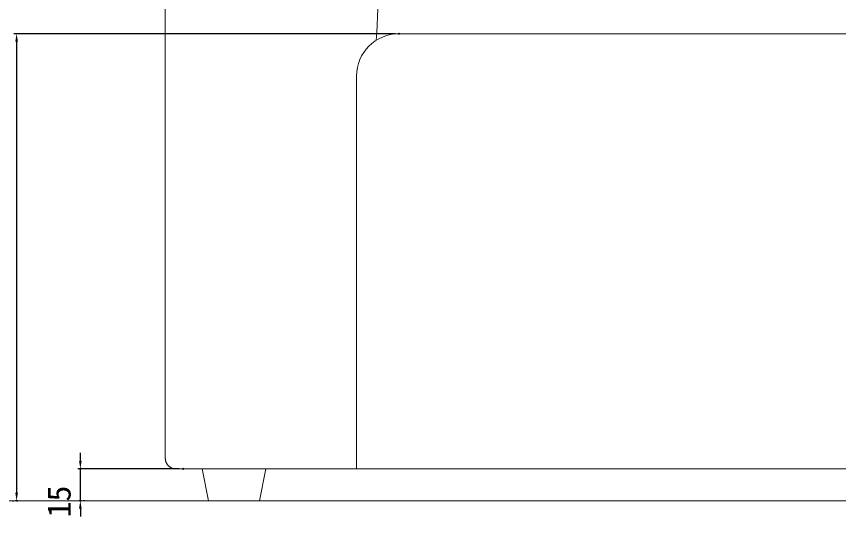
# Model space of a CAD drawing. Units: millimetres, scale not verified. Extents: x -203 to 203, y -143 to 143.
# Drawn here: x -158 to -80.6, y -95.5 to -48.4 of the extents above; entities that cross this region are included whole.
import ezdxf
from ezdxf.enums import TextEntityAlignment as Align

# ---------------------------------------------------------------- set-up
doc = ezdxf.new("R2010")
doc.units = ezdxf.units.MM
doc.header["$LTSCALE"] = 0.5
doc.header["$PDMODE"] = 32
doc.header["$PDSIZE"] = 0.1
doc.layers.add('0-1_DIMENSION_LINES$02_DIMENSI', color=7, linetype='Continuous', lineweight=25)
doc.layers.add('0-3_DIMENSION_LINES$03_LINES', color=7, linetype='Continuous', lineweight=18)
doc.layers.add('0-2_DEFPOINTS', color=7, linetype='Continuous')
doc.styles.add('ＭＳ ゴシック', font='')
doc.styles.get('ＭＳ ゴシック').set_extended_font_data('MS Gothic')

# ---------------------------------------------------------------- blocks, each defined once
blk = doc.blocks.new('D4')
at = {"layer": '0-1_DIMENSION_LINES$02_DIMENSI'}
for p, q in [((175.25, 197), (103.5, 197)), ((104, 195.502), (104, 110.498)), ((103.25, 109), (103.5, 109))]:
    blk.add_line(p, q, dxfattribs=at)
for points in [[(104.25, 195.502), (103.75, 195.502), (104, 197)], [(103.75, 110.498), (104.25, 110.498), (104, 109)]]:
    blk.add_solid(points, dxfattribs=at)
at = {"layer": '0-2_DEFPOINTS'}
for p in [(176, 197), (104, 109)]:
    blk.add_point(p, dxfattribs=at)
at = {"layer": '0-1_DIMENSION_LINES$02_DIMENSI', "style": 'ＭＳ ゴシック'}
blk.add_text('220', height=4.399, rotation=90, dxfattribs=at).set_placement((103.5, 144.429), align=Align.BOTTOM_LEFT)
blk = doc.blocks.new('D5')
at = {"layer": '0-1_DIMENSION_LINES$02_DIMENSI'}
for p, q in [((116, 116.498), (116, 117.995)), ((134.593, 115), (115.5, 115)), ((116, 109), (116, 115)), ((116.75, 109), (116.5, 109)), ((116, 107.502), (116, 106.005))]:
    blk.add_line(p, q, dxfattribs=at)
for points in [[(115.75, 116.498), (116.25, 116.498), (116, 115)], [(116.25, 107.502), (115.75, 107.502), (116, 109)]]:
    blk.add_solid(points, dxfattribs=at)
at = {"layer": '0-2_DEFPOINTS'}
for p in [(116, 115), (135.343, 115), (116, 109)]:
    blk.add_point(p, dxfattribs=at)
at = {"layer": '0-1_DIMENSION_LINES$02_DIMENSI', "style": 'ＭＳ ゴシック'}
blk.add_text('15', height=4.399, rotation=90, dxfattribs=at).set_placement((115.5, 105.857), align=Align.BOTTOM_LEFT)

msp = doc.modelspace()

# ---------------------------------------------------------------- linework, layer by layer
at = {"layer": '0-3_DIMENSION_LINES$03_LINES'}
for p, q in [((-122, -50), (14, -50)), ((18, -91), (-126, -91)), ((-174, -94), (176, -94))]:
    msp.add_line(p, q, dxfattribs=at)
for points in [[(-144, -1.9782), (-144, -90.0109), (-143.9994, -90.0447), (-143.9977, -90.0784), (-143.9948, -90.112), (-143.9908, -90.1456), (-143.9856, -90.179), (-143.9793, -90.2121), (-143.9719, -90.2451), (-143.9633, -90.2778), (-143.9537, -90.3101), (-143.9429, -90.3421), (-143.931, -90.3738), (-143.9181, -90.405), (-143.9041, -90.4357), (-143.8891, -90.466), (-143.8731, -90.4957), (-143.856, -90.5248), (-143.838, -90.5534), (-143.819, -90.5813), (-143.799, -90.6086), (-143.7782, -90.6351), (-143.7564, -90.6609), (-143.7338, -90.686)], [(-124.161, -50.634), (-124.1008, -49.8983), (-124.0547, -49.1527), (-124.0225, -48.3974), (-124.0044, -47.6323)], [(-143.7338, -90.686), (-143.7103, -90.7103), (-143.686, -90.7338), (-143.6609, -90.7564), (-143.6351, -90.7782), (-143.6086, -90.799), (-143.5813, -90.819), (-143.5534, -90.838), (-143.5248, -90.856), (-143.4957, -90.8731), (-143.466, -90.8891), (-143.4357, -90.9041), (-143.405, -90.9181), (-143.3738, -90.931), (-143.3421, -90.9429), (-143.3101, -90.9537), (-143.2778, -90.9633), (-143.2451, -90.9719), (-143.2121, -90.9793), (-143.179, -90.9856), (-143.1456, -90.9908), (-143.112, -90.9948), (-143.0784, -90.9977), (-143.0447, -90.9994), (-143.0109, -91), (-126, -91), (-126, -54)]]:
    msp.add_lwpolyline(points, dxfattribs=at)
msp.add_lwpolyline([(-135.1435, -94), (-139.9435, -94), (-140.5435, -91), (-134.5435, -91)], close=True, dxfattribs=at)
msp.add_arc((-122, -54), 4, 90, 180, dxfattribs=at)

# ---------------------------------------------------------------- block references
at = {"layer": '0-1_DIMENSION_LINES$02_DIMENSI', "xscale": 0.5, "yscale": 0.5}
for name in ['D4', 'D5']:
    msp.add_blockref(name, (-210, -148.5), dxfattribs=at)

doc.saveas('drawing.dxf')
